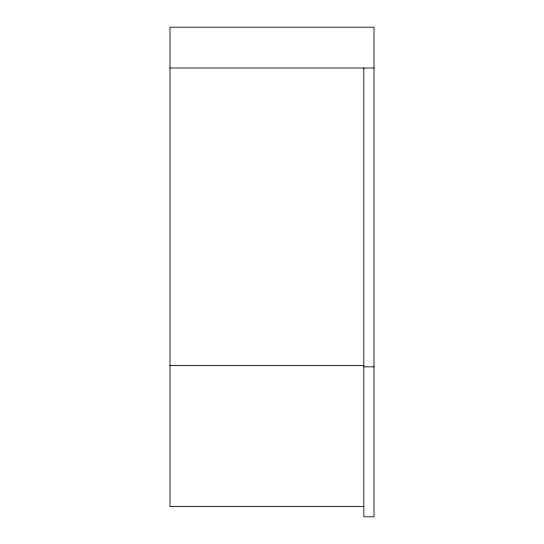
<?xml version="1.0" encoding="UTF-8"?>
<svg xmlns="http://www.w3.org/2000/svg" width="544" height="544" viewBox="0 0 544 544"><rect width="100%" height="100%" fill="white"/><g stroke="black" fill="none" stroke-linecap="round" stroke-linejoin="round"><path stroke-width="0.82" d="M170 68L374 68M170 365.514L363.8 365.514M363.8 366.84L374 366.84M363.8 506.539L170 506.539L170 27.2L374 27.2L374 516.8L363.8 516.8L363.8 68"/></g></svg>
